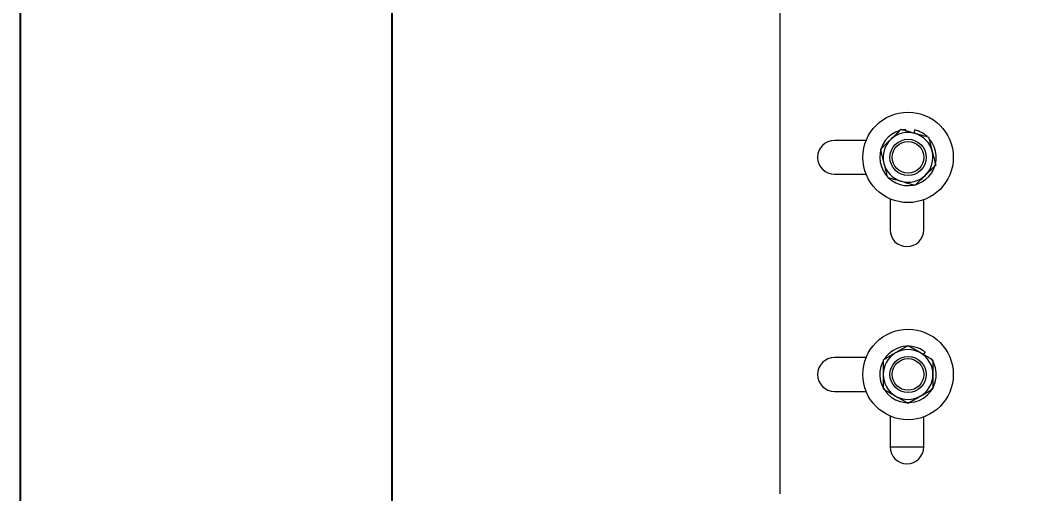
# Model space of a CAD drawing. Extents: x 19.7 to 49.9, y 8.2 to 37.5.
# Drawn here: x 19.67 to 33.69, y 18.09 to 24.63 of the extents above; entities that cross this region are included whole.
import ezdxf

# ---------------------------------------------------------------- set-up
doc = ezdxf.new("R2010")
doc.units = 0
doc.header["$LTSCALE"] = 0.5
doc.header["$MEASUREMENT"] = 0
doc.layers.get('Defpoints').update_dxf_attribs({"linetype": 'CONTINUOUS'})
doc.layers.add('DIM', color=1, linetype='CONTINUOUS')
doc.layers.add('OBJ', color=3, linetype='CONTINUOUS')
doc.styles.add('ROMANS', font='romans.shx', dxfattribs={"width": 0.9, "height": 0.375})
doc.dimstyles.new('GENIE', dxfattribs={"dimscale": 2, "dimtxt": 0.25, "dimasz": 0.156, "dimexe": 0.095, "dimexo": 0.0925, "dimgap": 0.095, "dimtad": 0, "dimtih": 1, "dimtoh": 1, "dimdec": 5, "dimzin": 4, "dimdsep": 46, "dimlunit": 5, "dimtxsty": 'ROMANS', "dimcen": 0.09, "dimadec": 0, "dimazin": 0, "dimtfac": 1, "dimtdec": 5, "dimtofl": 0, "dimtmove": 0, "dimatfit": 3, "dimfxl": 0, "dimfrac": 2, "dimtolj": 1, "dimtzin": 4, "dimarcsym": 0})
doc.dimstyles.new('GENIE1', dxfattribs={"dimscale": 2, "dimtxt": 0.25, "dimasz": 0.156, "dimexe": 0.095, "dimexo": 0.0925, "dimgap": 0.095, "dimtad": 0, "dimtih": 1, "dimtoh": 1, "dimdec": 5, "dimlfac": 1.333333, "dimzin": 4, "dimdsep": 46, "dimlunit": 5, "dimtxsty": 'ROMANS', "dimcen": 0.09, "dimadec": 0, "dimazin": 0, "dimtfac": 1, "dimtdec": 5, "dimtofl": 0, "dimtmove": 0, "dimatfit": 3, "dimfxl": 0, "dimfrac": 2, "dimtolj": 1, "dimtzin": 4, "dimarcsym": 0})

# ---------------------------------------------------------------- blocks, each defined once
blk = doc.blocks.new('*D30')
at = {"layer": 'Defpoints', "color": 0}
for p in [(24.803, 26.842), (33.686, 17.835), (33.686, 15.68)]:
    blk.add_point(p, dxfattribs=at)
at = {"layer": 'DIM', "color": 0, "lineweight": -2}
for p, q in [((24.803, 26.657), (24.803, 15.49)), ((25.115, 15.68), (28.275, 15.68)), ((33.374, 15.68), (30.214, 15.68))]:
    blk.add_line(p, q, dxfattribs=at)
at = {"layer": 'DIM', "color": 0}
for points in [[(25.115, 15.732), (25.115, 15.628), (24.803, 15.68)], [(33.374, 15.732), (33.374, 15.628), (33.686, 15.68)]]:
    blk.add_solid(points, dxfattribs=at)
at = {"layer": 'DIM', "color": 0, "insert": (29.244, 15.68), "char_height": 0.375, "attachment_point": 5, "style": 'ROMANS'}
blk.add_mtext('\\A1;8 7/8', dxfattribs=at)
blk = doc.blocks.new('*D35')
at = {"layer": 'Defpoints', "color": 0}
for p in [(19.67, 31.554), (33.686, 17.835), (33.686, 13.96)]:
    blk.add_point(p, dxfattribs=at)
at = {"layer": 'DIM', "color": 0, "lineweight": -2}
for p, q in [((19.67, 31.369), (19.67, 13.77)), ((19.982, 13.96), (25.251, 13.96)), ((33.374, 13.96), (28.106, 13.96))]:
    blk.add_line(p, q, dxfattribs=at)
at = {"layer": 'DIM', "color": 0}
for points in [[(19.982, 14.012), (19.982, 13.908), (19.67, 13.96)], [(33.374, 14.012), (33.374, 13.908), (33.686, 13.96)]]:
    blk.add_solid(points, dxfattribs=at)
at = {"layer": 'DIM', "color": 0, "insert": (26.678, 13.96), "char_height": 0.375, "attachment_point": 5, "style": 'ROMANS'}
blk.add_mtext('\\A1;18 11/16', dxfattribs=at)

msp = doc.modelspace()

# ---------------------------------------------------------------- linework, layer by layer
at = {"layer": 'OBJ', "linetype": 'Continuous', "lineweight": 15}
for p, q in [((30.1707141, 18.0850006), (30.1707141, 25.7150006)), ((31.8608836, 23.1151774), (31.9011261, 23.1209125)), ((31.9030562, 23.0993892), (31.9011261, 23.1209125)), ((32.0286718, 23.1112913), (32.0177377, 23.066616)), ((31.356423, 22.9664708), (30.9207142, 22.9664708)), ((30.9207142, 22.4984711), (31.356423, 22.4984711)), ((31.6867148, 22.1593254), (31.6867148, 21.7324716)), ((32.1547145, 21.7324716), (32.1547145, 22.1470055)), ((32.1714062, 20.0433839), (32.145105, 20.0086537)), ((31.356423, 19.9664705), (30.9207142, 19.9664705)), ((32.2531103, 19.9462941), (32.2593336, 19.9504899)), ((30.9207142, 19.4984708), (31.356423, 19.4984708)), ((31.6867148, 19.159325), (31.6867148, 18.7324713)), ((32.1547145, 18.7324713), (32.1547145, 19.1470052)), ((31.6867148, 18.7324713), (32.1547145, 18.7324713))]:
    msp.add_line(p, q, dxfattribs=at)
for centre, radius in [((31.9359647, 22.7324719), 0.625), ((31.9359647, 22.7324719), 0.25), ((31.9359647, 22.7324719), 0.21875), ((31.9359647, 19.7324719), 0.625), ((31.9359647, 19.7324719), 0.25), ((31.9359647, 19.7324719), 0.21875)]:
    msp.add_circle(centre, radius, dxfattribs=at)
for centre, radius, start, end in [((31.9359647, 22.7324719), 0.39, 106.97169815, 40.4944903), ((31.9359647, 22.7324719), 0.34375, 74.05003487, 134.05003487), ((31.9359647, 22.7324719), 0.39, 47.56791451, 76.24859351), ((31.9359647, 22.7324719), 0.34375, 14.05003487, 74.05003487), ((30.9207147, 22.7324719), 0.234, 90, 270), ((31.9359647, 22.7324719), 0.34375, 134.05003487, 194.05003487), ((31.9359647, 22.7324719), 0.34375, 314.05003487, 14.05003487), ((31.9359647, 22.7324719), 0.34375, 194.05003487, 254.05003487), ((31.9359647, 22.7324719), 0.34375, 254.05003487, 314.05003487), ((31.9207147, 21.7324719), 0.234, 180, 0), ((31.9359647, 19.7324719), 0.39, 52.86484832, 146.45548504), ((31.9359647, 19.7324719), 0.34375, 60, 120), ((30.9207147, 19.7324719), 0.234, 90, 270), ((31.9359647, 19.7324719), 0.39, 153.52938019, 33.98840009), ((31.9359647, 19.7324719), 0.34375, 120, 180), ((31.9359647, 19.7324719), 0.34375, 0, 60), ((31.9359647, 19.7324719), 0.34375, 180, 240), ((31.9359647, 19.7324719), 0.34375, 300, 0), ((31.9359647, 19.7324719), 0.34375, 240, 300), ((31.9207147, 18.7324719), 0.234, 180, 0)]:
    msp.add_arc(centre, radius, start, end, dxfattribs=at)
for points, knots in [([(31.8396031, 23.117524), (31.8190297, 23.0976229), (31.7771597, 23.0571209), (31.7278562, 23.0094249), (31.7008449, 22.9832948), (31.6969603, 22.9795369)], [0, 0, 0, 0, 0.45268605863, 0.92128749806, 1, 1, 1, 1]), ([(32.0304259, 23.0629881), (32.0070373, 23.0696738), (31.959461, 23.0832737), (31.8956238, 23.1015139), (31.8565611, 23.1126776), (31.8396031, 23.117524)], [0, 0, 0, 0, 0.3536631854, 0.7194106822, 1, 1, 1, 1]), ([(32.22125, 23.0084522), (32.1937275, 23.016318), (32.1377156, 23.032326), (32.0717587, 23.05118), (32.0356228, 23.0615034), (32.0304259, 23.0629881)], [0, 0, 0, 0, 0.452692683, 0.9212888733, 1, 1, 1, 1]), ([(32.22125, 23.0084522), (32.2253394, 22.9921096), (32.2349267, 22.9537954), (32.2510092, 22.8895395), (32.2632302, 22.8407039), (32.2694312, 22.8159245)], [0, 0, 0, 0, 0.2681457936, 0.6286544268, 1, 1, 1, 1]), ([(31.6969603, 22.9795369), (31.6794772, 22.9626227), (31.6439141, 22.9282168), (31.5961917, 22.882059), (31.5669934, 22.8538093), (31.5543174, 22.8415451)], [0, 0, 0, 0, 0.3536652268, 0.719403831, 1, 1, 1, 1]), ([(31.5543174, 22.8415451), (31.558407, 22.8252042), (31.5679954, 22.7868909), (31.5840752, 22.7226348), (31.5962974, 22.6737998), (31.6024986, 22.6490221)], [0, 0, 0, 0, 0.2681311042, 0.6286685597, 1, 1, 1, 1]), ([(32.2694312, 22.8159245), (32.2695333, 22.8155162), (32.2753585, 22.7922148), (32.2871238, 22.7452366), (32.3031577, 22.6811537), (32.3130912, 22.6414622), (32.3176124, 22.6233968)], [0, 0, 0, 0, 0.00612433578, 0.34949970114, 0.70392770341, 1, 1, 1, 1]), ([(31.6024986, 22.6490221), (31.6026007, 22.6486122), (31.6084048, 22.6253057), (31.6201996, 22.5783349), (31.6362238, 22.5142512), (31.6461574, 22.4745597), (31.6506787, 22.4564944)], [0, 0, 0, 0, 0.00614643, 0.3494988591, 0.7039286209, 1, 1, 1, 1]), ([(32.1749696, 22.4854097), (32.1924532, 22.5023217), (32.2280188, 22.5367244), (32.2757342, 22.5828887), (32.3049356, 22.6111347), (32.3176124, 22.6233968)], [0, 0, 0, 0, 0.3536548784, 0.7194103674, 1, 1, 1, 1]), ([(31.6506787, 22.4564944), (31.6782009, 22.4486276), (31.7342122, 22.4326176), (31.8001726, 22.4137746), (31.8363058, 22.4034402), (31.8415027, 22.4019538)], [0, 0, 0, 0, 0.4526898497, 0.9212831072, 1, 1, 1, 1]), ([(32.0323267, 22.3474179), (32.0528991, 22.3673217), (32.0947656, 22.4078277), (32.1440797, 22.4555138), (32.171085, 22.4816501), (32.1749696, 22.4854097)], [0, 0, 0, 0, 0.4526940493, 0.921272844, 1, 1, 1, 1]), ([(31.8415027, 22.4019538), (31.8648919, 22.3952705), (31.91247, 22.3816755), (31.9763053, 22.3634268), (32.0153686, 22.3522639), (32.0323267, 22.3474179)], [0, 0, 0, 0, 0.35366055223, 0.7194121526, 1, 1, 1, 1]), ([(31.9359643, 20.1294024), (31.9111746, 20.1150903), (31.860724, 20.0859633), (31.8013195, 20.0516566), (31.7687704, 20.0328695), (31.7640894, 20.0301677)], [0, 0, 0, 0, 0.4526917824, 0.9212894751, 1, 1, 1, 1]), ([(32.1078392, 20.0301677), (32.0867726, 20.0423296), (32.0439189, 20.0670693), (31.9864234, 20.1002698), (31.9512388, 20.1205837), (31.9359643, 20.1294024)], [0, 0, 0, 0, 0.3536557577, 0.7194075149, 1, 1, 1, 1]), ([(31.7640894, 20.0301677), (31.7430227, 20.0180059), (31.7001689, 19.9932664), (31.6426748, 19.9600646), (31.6074891, 19.9397545), (31.5922145, 19.9309377)], [0, 0, 0, 0, 0.3536594697, 0.7194150658, 1, 1, 1, 1]), ([(31.5922145, 19.9309377), (31.5922145, 19.9140906), (31.5922145, 19.8745943), (31.5922145, 19.8083567), (31.5922145, 19.7580159), (31.5922145, 19.732473)], [0, 0, 0, 0, 0.2681549145, 0.6286625705, 1, 1, 1, 1]), ([(32.2797142, 19.9309377), (32.2549242, 19.9452478), (32.2044727, 19.9743714), (32.1450694, 20.0086788), (32.1125203, 20.0274658), (32.1078392, 20.0301677)], [0, 0, 0, 0, 0.4526859638, 0.9212886383, 1, 1, 1, 1]), ([(32.2797142, 19.9309377), (32.2797142, 19.9140906), (32.2797142, 19.8745943), (32.2797142, 19.8083567), (32.2797142, 19.7580159), (32.2797142, 19.732473)], [0, 0, 0, 0, 0.2681549145, 0.6286625705, 1, 1, 1, 1]), ([(31.5922145, 19.732473), (31.5922145, 19.7320506), (31.5922145, 19.7080323), (31.5922145, 19.6596031), (31.5922145, 19.5935462), (31.5922145, 19.5526306), (31.5922145, 19.5340083)], [0, 0, 0, 0, 0.0061463633, 0.3494977205, 0.7039311854, 1, 1, 1, 1]), ([(32.2797142, 19.732473), (32.2797142, 19.7320506), (32.2797142, 19.7080323), (32.2797142, 19.6596031), (32.2797142, 19.5935462), (32.2797142, 19.5526306), (32.2797142, 19.5340083)], [0, 0, 0, 0, 0.0061463633, 0.3494977205, 0.7039311854, 1, 1, 1, 1]), ([(31.5922145, 19.5340083), (31.6170034, 19.5196948), (31.667452, 19.4905651), (31.7268656, 19.4562744), (31.7594088, 19.4374771), (31.7640894, 19.4347736)], [0, 0, 0, 0, 0.4526917414, 0.9212830256, 1, 1, 1, 1]), ([(32.1078392, 19.4347736), (32.1289059, 19.4469377), (32.171758, 19.4716811), (32.2292573, 19.5048747), (32.2644403, 19.5251892), (32.2797142, 19.5340083)], [0, 0, 0, 0, 0.3536717316, 0.719412266, 1, 1, 1, 1]), ([(31.7640894, 19.4347736), (31.7851557, 19.4226112), (31.8280086, 19.3978707), (31.8855072, 19.3646773), (31.9206905, 19.3443626), (31.9359643, 19.3355436)], [0, 0, 0, 0, 0.3536595617, 0.7194090419, 1, 1, 1, 1]), ([(31.9359643, 19.3355436), (31.9607537, 19.3498563), (32.0112032, 19.3789844), (32.070611, 19.4132836), (32.1031586, 19.4320717), (32.1078392, 19.4347736)], [0, 0, 0, 0, 0.4526968965, 0.9212935167, 1, 1, 1, 1])]:
    msp.add_open_spline(points, degree=3, knots=knots, dxfattribs=at)

# ---------------------------------------------------------------- dimensions: what is measured, and where the dimension line sits
at = {"layer": 'DIM'}
for base, p1, dimstyle, picture, middle in [((33.6859649, 13.9603013), (19.6704257, 31.5543494), 'GENIE1', '*D35', (26.6781953, 13.9603013)), ((33.6859649, 15.6796888), (24.8028148, 26.8424999), 'GENIE', '*D30', (29.2443899, 15.6796888))]:
    dim = msp.add_linear_dim(base=base, p1=p1, p2=(33.6859649, 17.834999), dimstyle=dimstyle, override={"dimse1": 0, "dimse2": 1}, dxfattribs=at)
    dim.commit()
    dim.dimension.update_dxf_attribs({"geometry": picture, "text_midpoint": middle})

doc.saveas('drawing.dxf')
